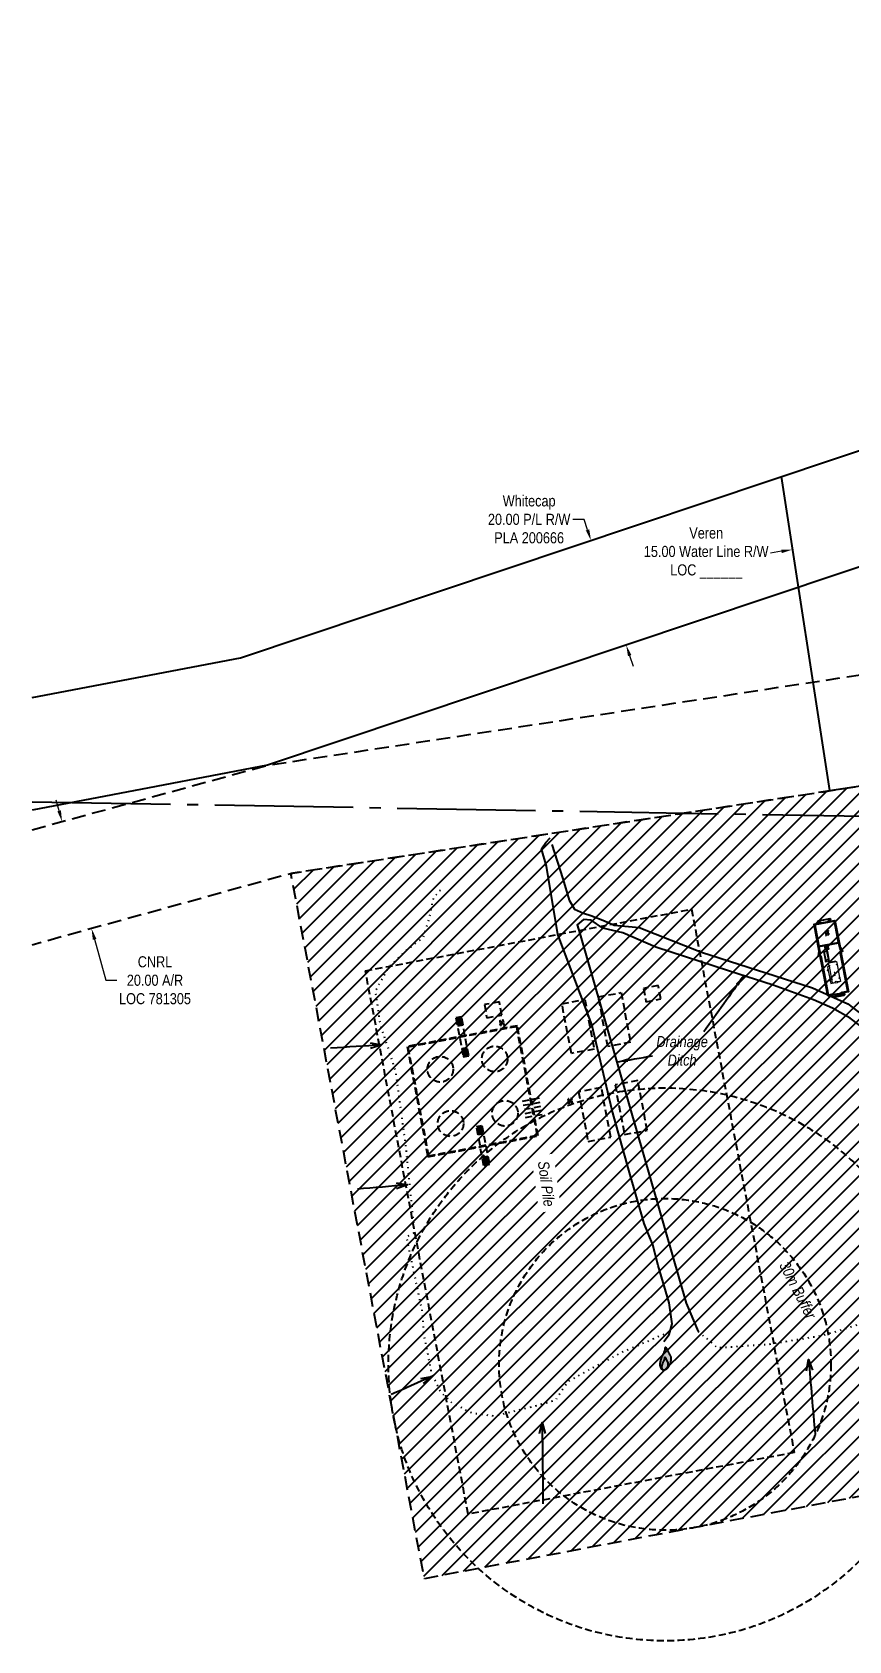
# Model space of a CAD drawing. Extents: x 407440 to 411585, y 6041728 to 6045069.
# Drawn here: x 409580 to 410318, y 6043615 to 6045069 of the extents above; entities that cross this region are included whole.
import ezdxf

# ---------------------------------------------------------------- set-up
doc = ezdxf.new("R2010")
doc.units = 0
doc.header["$LTSCALE"] = 5
doc.header["$PDMODE"] = 34
doc.header["$PDSIZE"] = 0.03
for name, pattern in [('foc-ACCESSROAD', [3.75, 2.5, -1.25]), ('foc-QUARTERLINE', [33, 25, -3, 2, -3]), ('foc-TIELINE', [1.875, 1.25, -0.625]), ('foc-TOPO', [1, 0.2, -0.8])]:
    doc.linetypes.add(name, pattern=pattern)
doc.layers.get('Defpoints').update_dxf_attribs({"color": 9})
for name, color, linetype, lineweight in [('AS-GENERAL', 48, 'Continuous', 18), ('C-WS-T', 13, 'Continuous', 9), ('F-AR-T', 190, 'Continuous', 9), ('F-RW-T', 190, 'Continuous', 9)]:
    doc.layers.add(name, color=color, linetype=linetype, lineweight=lineweight)
for name, color, linetype in [('AS-SYMBOL', 7, 'Continuous'), ('C-RW', 13, 'Continuous'), ('C-WS', 13, 'foc-ACCESSROAD'), ('F-AR', 190, 'foc-ACCESSROAD'), ('F-RW', 190, 'Continuous'), ('L-QSEC', 8, 'foc-QUARTERLINE'), ('P-BUFFER-PURPLE', 187, 'foc-TIELINE'), ('P-BUFFER-PURPLE-T', 187, 'Continuous'), ('P-PROPOSED-EXISTING-H', 59, 'Continuous'), ('T-GENERAL', 48, 'foc-TOPO'), ('T-SLOPE', 48, 'Continuous'), ('T-TIE', 201, 'foc-TIELINE')]:
    doc.layers.add(name, color=color, linetype=linetype)
doc.styles.add('80CG', font='ARIALN.TTF', dxfattribs={"height": 10})
doc.styles.add('80L', font='ARIALN.TTF', dxfattribs={"height": 10})
doc.dimstyles.new('Compass 5 000', dxfattribs={"dimscale": 5, "dimtxt": 9, "dimasz": 2, "dimexe": 0.2, "dimexo": 0.0625, "dimgap": 0.5, "dimtad": 0, "dimtih": 1, "dimtoh": 1, "dimzin": 0, "dimdsep": 46, "dimtxsty": '80CG', "dimcen": 0.1, "dimse1": 1, "dimse2": 1, "dimclrd": 256, "dimclrt": 256, "dimaunit": 1, "dimadec": 4, "dimazin": 0, "dimtfac": 0.06, "dimtofl": 0, "dimtmove": 0, "dimatfit": 1, "dimfxl": 0.2, "dimtolj": 1, "dimtzin": 0, "dimlwd": -1, "dimarcsym": 0})

# ---------------------------------------------------------------- blocks, each defined once
blk = doc.blocks.new('FLARE')
h = blk.add_hatch(color=255)
h.dxf.hatch_style = 1
h.paths.add_polyline_path([(0.16, 2.41, 0.114147), (0.13, 2.43), (0.11, 2.44, 0.261551), (0.01, 2.42), (0, 2.41, 0.131268), (-0.03, 2.37), (-0.04, 2.35, 0.041497), (-0.05, 2.33), (-0.05, 2.29, 0.015174), (-0.05, 2.29), (-0.06, 2.24, 0.004376), (-0.06, 2.24), (-0.07, 2.18), (-0.08, 2.11), (-0.09, 2.05), (-0.1, 1.98), (-0.12, 1.91), (-0.14, 1.83), (-0.17, 1.76), (-0.19, 1.68), (-0.22, 1.61), (-0.26, 1.53), (-0.29, 1.46), (-0.32, 1.39), (-0.36, 1.32), (-0.39, 1.25, 0.000505), (-0.39, 1.25), (-0.43, 1.18, 0.002398), (-0.43, 1.18), (-0.46, 1.1, 0.004177), (-0.46, 1.1), (-0.5, 1.03, 0.005735), (-0.5, 1.03), (-0.53, 0.95, 0.006994), (-0.53, 0.95), (-0.56, 0.87, 0.00791), (-0.57, 0.87), (-0.6, 0.78, 0.008323), (-0.6, 0.78), (-0.63, 0.69, 0.008095), (-0.63, 0.68), (-0.66, 0.59, 0.008067), (-0.66, 0.59), (-0.68, 0.49, 0.008387), (-0.68, 0.49), (-0.7, 0.39, 0.009056), (-0.71, 0.38), (-0.72, 0.28, 0.010123), (-0.72, 0.28), (-0.74, 0.18, 0.011689), (-0.74, 0.18), (-0.75, 0.08, 0.013925), (-0.75, 0.08), (-0.75, -0.02, 0.016488), (-0.75, -0.02), (-0.75, -0.11, 0.017255), (-0.75, -0.12), (-0.74, -0.2, 0.01735), (-0.74, -0.2), (-0.73, -0.28, 0.017311), (-0.73, -0.29), (-0.71, -0.36, 0.01715), (-0.71, -0.36), (-0.69, -0.43, 0.016886), (-0.69, -0.44), (-0.66, -0.5, 0.016546), (-0.66, -0.5), (-0.63, -0.56, 0.016164), (-0.63, -0.56), (-0.6, -0.61, 0.016329), (-0.6, -0.62), (-0.57, -0.66, 0.018828), (-0.57, -0.67), (-0.54, -0.71, 0.022087), (-0.53, -0.71), (-0.5, -0.75, 0.025345), (-0.49, -0.76), (-0.46, -0.78, 0.028234), (-0.45, -0.79), (-0.42, -0.82, 0.030298), (-0.41, -0.82), (-0.37, -0.84, 0.031129), (-0.36, -0.85), (-0.32, -0.86, 0.030544), (-0.31, -0.87), (-0.27, -0.88, 0.028465), (-0.26, -0.88), (-0.22, -0.89, 0.025311), (-0.21, -0.89), (-0.16, -0.89, 0.02283), (-0.15, -0.89), (-0.11, -0.89, 0.021226), (-0.1, -0.89), (-0.05, -0.88, 0.020401), (-0.04, -0.88), (0, -0.87, 0.020299), (0.01, -0.87), (0.05, -0.85, 0.020911), (0.06, -0.85), (0.11, -0.83, 0.022277), (0.11, -0.83), (0.15, -0.81, 0.023712), (0.16, -0.8), (0.2, -0.78, 0.022408), (0.21, -0.78), (0.24, -0.75, 0.01993), (0.25, -0.74), (0.28, -0.72, 0.017146), (0.28, -0.71), (0.31, -0.68, 0.014211), (0.32, -0.68), (0.35, -0.64, 0.011221), (0.35, -0.64), (0.37, -0.61, 0.008212), (0.38, -0.61), (0.4, -0.57, 0.005172), (0.4, -0.57), (0.42, -0.54, 0.002523), (0.43, -0.54), (0.45, -0.5, 0.001671), (0.45, -0.5), (0.47, -0.47, 0.001229), (0.47, -0.47), (0.49, -0.44, 0.00075), (0.49, -0.44), (0.51, -0.41, 0.00026), (0.51, -0.41), (0.54, -0.37), (0.56, -0.34), (0.58, -0.3), (0.61, -0.27), (0.63, -0.23, 0.001311), (0.63, -0.23), (0.66, -0.19, 0.003726), (0.66, -0.19), (0.69, -0.15, 0.006065), (0.69, -0.14), (0.72, -0.1, 0.008452), (0.72, -0.1), (0.74, -0.05, 0.010991), (0.75, -0.05), (0.77, 0, 0.013767), (0.77, 0), (0.79, 0.05, 0.016839), (0.8, 0.05), (0.81, 0.1, 0.019104), (0.82, 0.11), (0.83, 0.15, 0.016987), (0.83, 0.16), (0.84, 0.21, 0.013636), (0.84, 0.21), (0.85, 0.26, 0.010244), (0.85, 0.27), (0.86, 0.31, 0.006846), (0.86, 0.32), (0.86, 0.37, 0.003419), (0.86, 0.37), (0.86, 0.41), (0.87, 0.46), (0.87, 0.5), (0.88, 0.54), (0.88, 0.59), (0.89, 0.63, 0.001278), (0.89, 0.63), (0.89, 0.67, 0.004735), (0.89, 0.67), (0.9, 0.71, 0.008354), (0.9, 0.72), (0.9, 0.76, 0.012059), (0.9, 0.76), (0.9, 0.8, 0.015712), (0.9, 0.81), (0.9, 0.85, 0.018457), (0.9, 0.85), (0.9, 0.89, 0.018102), (0.9, 0.9), (0.89, 0.94, 0.016533), (0.89, 0.95), (0.88, 0.99, 0.014576), (0.88, 0.99), (0.87, 1.03, 0.012435), (0.86, 1.04), (0.85, 1.08, 0.010283), (0.85, 1.09), (0.83, 1.13, 0.00824), (0.83, 1.13), (0.81, 1.18, 0.00638), (0.81, 1.18), (0.78, 1.23, 0.004735), (0.78, 1.23), (0.76, 1.29, 0.003388), (0.75, 1.29), (0.73, 1.34, 0.002345), (0.73, 1.34), (0.7, 1.4, 0.001492), (0.7, 1.4), (0.67, 1.46, 0.000746), (0.67, 1.46), (0.63, 1.51), (0.6, 1.57), (0.57, 1.62), (0.55, 1.68), (0.52, 1.73), (0.49, 1.78), (0.47, 1.83), (0.45, 1.87), (0.42, 1.92), (0.4, 1.97), (0.38, 2.02), (0.35, 2.08, 0.000332), (0.35, 2.08), (0.33, 2.13, 0.001849), (0.33, 2.13), (0.3, 2.19, 0.0038), (0.3, 2.19), (0.27, 2.24, 0.006473), (0.27, 2.24), (0.25, 2.29, 0.010865), (0.24, 2.3), (0.22, 2.34, 0.019524), (0.22, 2.34), (0.19, 2.38, 0.041077), (0.18, 2.39)])
at = {"color": 48, "flags": 128}
for points in [[(0.11, -0.72), (0.07, -0.74), (0.03, -0.76), (-0.02, -0.77), (-0.07, -0.78), (-0.11, -0.79), (-0.16, -0.79), (-0.2, -0.79), (-0.25, -0.78), (-0.29, -0.77), (-0.32, -0.76), (-0.36, -0.74), (-0.4, -0.71), (-0.43, -0.68), (-0.46, -0.65), (-0.49, -0.61), (-0.52, -0.56), (-0.54, -0.51), (-0.57, -0.46), (-0.59, -0.4), (-0.61, -0.33), (-0.63, -0.26), (-0.64, -0.19), (-0.65, -0.11), (-0.65, -0.02), (-0.65, 0.07), (-0.64, 0.17), (-0.63, 0.27), (-0.61, 0.36), (-0.58, 0.46), (-0.56, 0.56), (-0.53, 0.66), (-0.5, 0.75), (-0.47, 0.83), (-0.44, 0.91), (-0.41, 0.99), (-0.37, 1.06), (-0.34, 1.13), (-0.3, 1.2), (-0.27, 1.27), (-0.23, 1.34), (-0.2, 1.42), (-0.16, 1.49), (-0.13, 1.57), (-0.1, 1.65), (-0.07, 1.73), (-0.04, 1.8), (-0.02, 1.88), (0, 1.96), (0.01, 2.03), (0.02, 2.1), (0.03, 2.17), (0.04, 2.22), (0.05, 2.27), (0.05, 2.31), (0.06, 2.34), (0.08, 2.35), (0.09, 2.34), (0.11, 2.32), (0.13, 2.29), (0.16, 2.25), (0.18, 2.2), (0.21, 2.14), (0.24, 2.09), (0.26, 2.03), (0.29, 1.98), (0.31, 1.93), (0.33, 1.88), (0.36, 1.83), (0.38, 1.78), (0.41, 1.73), (0.43, 1.68), (0.46, 1.63), (0.49, 1.58), (0.52, 1.52), (0.55, 1.47), (0.58, 1.41), (0.61, 1.35), (0.64, 1.3), (0.67, 1.24), (0.69, 1.19), (0.72, 1.14), (0.74, 1.09), (0.75, 1.05), (0.77, 1), (0.78, 0.96), (0.79, 0.92), (0.8, 0.88), (0.8, 0.84), (0.8, 0.8), (0.8, 0.76), (0.8, 0.72), (0.79, 0.68), (0.79, 0.64), (0.78, 0.6), (0.78, 0.56), (0.77, 0.51), (0.77, 0.47), (0.76, 0.42), (0.76, 0.37), (0.76, 0.33), (0.75, 0.28), (0.74, 0.23), (0.73, 0.18), (0.72, 0.13), (0.7, 0.09), (0.68, 0.04), (0.66, 0), (0.63, -0.05), (0.61, -0.09), (0.58, -0.13), (0.55, -0.17), (0.53, -0.21), (0.5, -0.25), (0.48, -0.28), (0.45, -0.32), (0.43, -0.35), (0.41, -0.38), (0.39, -0.42), (0.37, -0.45), (0.34, -0.48), (0.32, -0.51), (0.3, -0.55), (0.27, -0.58), (0.24, -0.61), (0.21, -0.64), (0.18, -0.67), (0.15, -0.7)], [(0.02, -0.75), (-0.01, -0.76), (-0.03, -0.77), (-0.05, -0.78), (-0.08, -0.78), (-0.11, -0.79), (-0.13, -0.79), (-0.16, -0.79), (-0.18, -0.78), (-0.2, -0.78), (-0.23, -0.77), (-0.25, -0.76), (-0.26, -0.74), (-0.28, -0.73), (-0.3, -0.71), (-0.32, -0.69), (-0.33, -0.66), (-0.35, -0.63), (-0.36, -0.6), (-0.37, -0.57), (-0.39, -0.53), (-0.4, -0.49), (-0.4, -0.45), (-0.41, -0.41), (-0.41, -0.36), (-0.41, -0.31), (-0.4, -0.25), (-0.39, -0.2), (-0.38, -0.14), (-0.37, -0.09), (-0.36, -0.03), (-0.34, 0.02), (-0.32, 0.07), (-0.31, 0.12), (-0.29, 0.16), (-0.27, 0.21), (-0.25, 0.25), (-0.23, 0.29), (-0.21, 0.33), (-0.19, 0.37), (-0.17, 0.41), (-0.15, 0.45), (-0.14, 0.49), (-0.12, 0.53), (-0.1, 0.58), (-0.08, 0.62), (-0.07, 0.66), (-0.06, 0.71), (-0.05, 0.75), (-0.04, 0.79), (-0.03, 0.83), (-0.03, 0.87), (-0.02, 0.9), (-0.02, 0.93), (-0.01, 0.95), (-0.01, 0.96), (0, 0.97), (0.01, 0.96), (0.02, 0.95), (0.03, 0.94), (0.04, 0.91), (0.06, 0.88), (0.07, 0.86), (0.09, 0.82), (0.1, 0.79), (0.12, 0.76), (0.13, 0.74), (0.14, 0.71), (0.16, 0.68), (0.17, 0.65), (0.18, 0.63), (0.2, 0.6), (0.21, 0.57), (0.23, 0.54), (0.25, 0.51), (0.26, 0.47), (0.28, 0.44), (0.3, 0.41), (0.31, 0.38), (0.33, 0.35), (0.34, 0.32), (0.36, 0.29), (0.37, 0.27), (0.38, 0.24), (0.39, 0.22), (0.39, 0.19), (0.4, 0.17), (0.4, 0.15), (0.41, 0.13), (0.41, 0.1), (0.41, 0.08), (0.4, 0.06), (0.4, 0.04), (0.4, 0.01), (0.39, -0.01), (0.39, -0.03), (0.39, -0.06), (0.39, -0.08), (0.38, -0.11), (0.38, -0.14), (0.38, -0.16), (0.38, -0.19), (0.37, -0.22), (0.37, -0.24), (0.36, -0.27), (0.35, -0.3), (0.34, -0.32), (0.32, -0.35), (0.31, -0.37), (0.3, -0.4), (0.28, -0.42), (0.27, -0.44), (0.25, -0.46), (0.24, -0.48), (0.22, -0.5), (0.21, -0.52), (0.2, -0.54), (0.19, -0.56), (0.17, -0.58), (0.16, -0.6), (0.15, -0.61), (0.14, -0.63), (0.12, -0.65), (0.11, -0.67), (0.09, -0.69), (0.08, -0.7), (0.06, -0.72), (0.04, -0.74)]]:
    blk.add_lwpolyline(points, close=True, dxfattribs=at)
blk = doc.blocks.new('YARDLIGHT')
for points in [[(-457, 245), (-245, 457), (-54, 101)], [(-101, 54), (-457, 245)], [(54, 101), (245, 457)], [(245, 457), (457, 245), (101, 54)], [(-245, -457), (-457, -245), (-101, -54)], [(-54, -101), (-245, -457)], [(457, -245), (245, -457), (54, -101)], [(101, -54), (457, -245)]]:
    blk.add_lwpolyline(points)
blk.add_circle((0, 0), 114)
blk = doc.blocks.new('facilities')
at = {"layer": 'T-TIE'}
for p, q in [((-105.4, 274.1), (-110.5, 273.2)), ((-105.2, 272.9), (-110.2, 271.9)), ((-105, 271.7), (-110, 270.7)), ((-104.7, 270.4), (-109.8, 269.5)), ((-104.5, 269.2), (-109.5, 268.3)), ((-104.3, 268), (-109.3, 267)), ((-100.4, 247.4), (-105.4, 246.5)), ((-100.1, 246.2), (-105.2, 245.2)), ((-99.9, 245), (-105, 244)), ((-99.7, 243.7), (-104.7, 242.8)), ((-99.4, 242.5), (-104.5, 241.6)), ((-99.2, 241.3), (-104.3, 240.3)), ((-35.5, 201.7), (-51.8, 198.6)), ((-34.8, 198), (-49.8, 195.1)), ((-34.1, 194.3), (-48.7, 191.5)), ((-33.4, 190.6), (-48.4, 187.8)), ((-86.8, 175.9), (-91.9, 174.9)), ((-86.6, 174.6), (-91.7, 173.7)), ((-32.7, 186.9), (-49, 183.8)), ((-86.4, 173.4), (-91.4, 172.5)), ((-86.1, 172.2), (-91.2, 171.2)), ((-85.9, 171), (-91, 170)), ((-85.7, 169.7), (-90.7, 168.8)), ((-81.8, 149.2), (-86.8, 148.2)), ((-81.6, 147.9), (-86.6, 147)), ((-81.3, 146.7), (-86.4, 145.8)), ((-81.1, 145.5), (-86.1, 144.5)), ((-80.9, 144.3), (-85.9, 143.3)), ((-80.6, 143), (-85.7, 142.1))]:
    blk.add_line(p, q, dxfattribs=at)
for points in [[(-192.5, 317), (102.3, 372.7), (195.2, -118.6), (-99.6, -174.3)], [(-14.8, 287.2), (5.8, 291.1), (14.3, 246.2), (-6.3, 242.3)], [(18.2, 293.4), (38.7, 297.3), (47.2, 252.4), (26.6, 248.5)], [(72.3, 303.7), (58.9, 301.1), (61.1, 289.1), (74.6, 291.7)], [(-71.4, 289), (-84.9, 286.4), (-82.7, 274.5), (-69.2, 277)], [(-154.8, 248.5), (-136, 148.8), (-36.3, 167.7), (-55.1, 267.4)], [(-154, 247.9), (-135.4, 149.7), (-37.1, 168.3), (-55.7, 266.5)], [(-110.7, 274.4), (-104, 239.1), (-99, 240.1), (-105.7, 275.4)], [(8.8, 162.7), (29.3, 166.6), (20.8, 211.5), (0.3, 207.6)], [(41.7, 168.9), (62.3, 172.8), (53.8, 217.7), (33.2, 213.9)], [(-85.4, 140.8), (-92.1, 176.1), (-87.1, 177.1), (-80.4, 141.8)]]:
    blk.add_lwpolyline(points, close=True, dxfattribs=at)
for centre in [(-75.6, 237.3), (-124.8, 228), (-115.5, 178.9), (-66.3, 188.2)]:
    blk.add_circle(centre, 11.6, dxfattribs=at)
at = {"layer": 'T-TIE', "xscale": -0.004999999922804001, "yscale": 0.004999999922804001, "zscale": 0.004999999922804001, "rotation": 280.7097222213124}
for p in [(-69.1, 270.1), (-7.4, 199.3)]:
    blk.add_blockref('YARDLIGHT', p, dxfattribs=at)
blk = doc.blocks.new('*D56')
at = {"layer": 'Defpoints', "color": 0, "transparency": 16777216}
for p in [(410085.3, 6044609.2), (410069, 6044603.8), (410100.8, 6044509.1)]:
    blk.add_point(p, dxfattribs=at)
at = {"layer": 'F-RW-T', "transparency": 16777216}
for p, q in [((410079, 6044628.2), (410069, 6044628.2)), ((410082.1, 6044618.7), (410079, 6044628.2)), ((410120.2, 6044505.1), (410123.4, 6044495.6))]:
    blk.add_line(p, q, dxfattribs=at)
for points in [[(410083.7, 6044619.3), (410080.6, 6044618.2), (410085.3, 6044609.2)], [(410121.8, 6044505.6), (410118.7, 6044504.6), (410117.1, 6044514.6)]]:
    blk.add_solid(points, dxfattribs=at)
at = {"layer": 'F-RW-T', "transparency": 16777216, "insert": (410029.4, 6044628.2), "char_height": 10, "attachment_point": 5, "style": '80CG'}
blk.add_mtext('\\A1;Whitecap\\P20.00 P/L R/W\\PPLA 200666', dxfattribs=at)
blk = doc.blocks.new('*D59')
at = {"layer": 'Defpoints', "color": 0, "transparency": 16777216}
for p in [(409605.9, 6044354.7), (409634, 6044258.3), (409632.6, 6044257.9)]:
    blk.add_point(p, dxfattribs=at)
at = {"layer": 'F-AR-T', "transparency": 16777216}
for p, q in [((409604.7, 6044364.7), (409602, 6044374.4)), ((409636.7, 6044248.7), (409646.9, 6044211.6)), ((409646.9, 6044211.6), (409656.9, 6044211.6))]:
    blk.add_line(p, q, dxfattribs=at)
for points in [[(409606.3, 6044365.2), (409603.1, 6044364.3), (409607.3, 6044355.1)], [(409638.3, 6044249.1), (409635.1, 6044248.2), (409634, 6044258.3)]]:
    blk.add_solid(points, dxfattribs=at)
at = {"layer": 'F-AR-T', "transparency": 16777216, "insert": (409691.3, 6044211.6), "char_height": 10, "attachment_point": 5, "style": '80CG'}
blk.add_mtext('\\A1;CNRL\\P20.00 A/R\\PLOC 781305', dxfattribs=at)
blk = doc.blocks.new('*D61')
at = {"layer": 'C-WS-T', "transparency": 16777216}
for p, q in [((410351.3, 6044613.7), (410361.2, 6044615.3)), ((410257.5, 6044599.4), (410247.6, 6044597.8))]:
    blk.add_line(p, q, dxfattribs=at)
for points in [[(410351.1, 6044615.4), (410351.6, 6044612.1), (410341.5, 6044612.2)], [(410257.2, 6044601), (410257.7, 6044597.7), (410267.4, 6044600.9)]]:
    blk.add_solid(points, dxfattribs=at)
at = {"layer": 'Defpoints', "color": 0, "transparency": 16777216}
for p in [(410338.7, 6044630.2), (410264.6, 6044618.9), (410267.4, 6044600.9)]:
    blk.add_point(p, dxfattribs=at)
at = {"layer": 'C-WS-T', "transparency": 16777216, "insert": (410189.4, 6044597.8), "char_height": 10, "attachment_point": 5, "style": '80CG'}
blk.add_mtext('\\A1;Veren\\P15.00 Water Line R/W\\PLOC ______', dxfattribs=at)
blk = doc.blocks.new('P-RIG-877')
at = {"layer": 'T-TIE', "linetype": 'ByBlock', "lineweight": 25}
for points in [[(-4.33, -36.75), (-4.55, -36.75), (-4.55, -36.77), (-4.33, -36.77)], [(-3.98, -36.08), (-3.98, -39.69), (-0.07, -39.69), (-0.07, -36.08)], [(0.8, -35.97), (0.71, -35.97), (0.71, -35.98), (0.8, -35.98)], [(0.82, -35.96), (0.8, -35.97), (0.82, -35.98), (0.83, -35.97)], [(0.83, -35.97), (1.65, -35.67), (1.66, -35.67), (1.62, -35.68), (0.83, -35.98)], [(9.02, -36.99), (9.02, -36.9)], [(9.05, -37), (9.04, -36.99), (9.02, -37), (9.04, -37.01)], [(9.09, -37.35), (9.1, -37.35)], [(9.25, -36.77), (9.48, -36.77), (9.48, -36.78), (9.25, -36.78)], [(-4.33, -39.01), (-4.55, -39.01), (-4.55, -39), (-4.33, -39)], [(-4.26, -38.62), (-4.09, -38.62)], [(0.82, -39.79), (0.8, -39.8), (0.82, -39.82), (0.83, -39.8)], [(9.02, -38.77), (9.04, -38.78), (9.05, -38.77), (9.04, -38.76)], [(9.02, -38.78), (9.02, -38.87)], [(9.17, -39.13), (9.02, -39.13), (9.02, -39.14), (9.17, -39.14)], [(9.17, -39.55), (9.02, -39.55), (9.02, -39.56), (9.17, -39.56)], [(9.17, -39.16), (9.18, -39.16)], [(9.17, -39.16), (9.18, -39.16)], [(9.17, -39.18), (9.18, -39.18)], [(9.17, -39.21), (9.18, -39.21)], [(9.17, -39.21), (9.18, -39.21)], [(9.17, -39.24), (9.18, -39.24)], [(9.17, -39.3), (9.18, -39.3)], [(9.17, -39.32), (9.18, -39.32)], [(9.17, -39.32), (9.18, -39.32)], [(9.17, -39.37), (9.18, -39.37)], [(9.17, -39.37), (9.18, -39.37)], [(9.17, -39.4), (9.18, -39.4)], [(9.17, -39.4), (9.18, -39.4)], [(9.17, -39.42), (9.18, -39.42)], [(9.17, -39.45), (9.18, -39.45)], [(9.17, -39.45), (9.18, -39.45)], [(9.17, -39.47), (9.18, -39.47)], [(9.17, -39.51), (9.18, -39.51)], [(9.17, -39.51), (9.18, -39.51)], [(9.21, -39.47), (9.22, -39.47)], [(9.25, -39.02), (9.48, -39.02), (9.48, -39.01), (9.25, -39.01)], [(9.32, -37.91), (9.33, -37.91)], [(9.33, -37.91), (9.35, -37.9)]]:
    blk.add_lwpolyline(points, close=True, dxfattribs=at)
for points in [[(-4.53, -36.77), (-4.53, -36.84), (-4.53, -38.92)], [(-4.53, -36.84), (-4.32, -36.84), (-4.24, -36.77), (-4.09, -36.77), (-4.24, -36.77), (-4.32, -36.85), (-4.53, -36.85), (-4.53, -39)], [(-4.39, -36.84), (-4.39, -36.77)], [(-4.09, -37.15), (-4.26, -37.15), (-4.27, -37.14), (-4.27, -37.01), (-4.26, -37), (-4.09, -37), (-4.26, -37)], [(-4.09, -37.14), (-4.26, -37.14), (-4.27, -37.14), (-4.27, -37.01), (-4.26, -37.01)], [(0.87, -39.79), (-4.09, -39.79), (-4.09, -35.98), (0.87, -35.98)], [(0.91, -39.83), (0.91, -39.84), (0.83, -39.8), (0.83, -39.79), (1.62, -40.08), (1.66, -40.1), (1.69, -40.11), (1.66, -40.1), (1.65, -40.1), (0.83, -39.79), (0.83, -39.69), (0.03, -39.69), (0.03, -36.08), (0.83, -36.08), (0.83, -35.98)], [(0.72, -35.97), (0.72, -35.98)], [(0.91, -35.95), (0.91, -35.93), (0.83, -35.97), (0.82, -35.97)], [(0.91, -36.05), (0.9, -36.05), (0.86, -35.97), (0.87, -35.97)], [(0.9, -35.93), (0.9, -35.95)], [(0.91, -36.06), (1.68, -35.77), (1.66, -35.77)], [(1.11, -35.98), (9.02, -35.98), (9.02, -37.06), (9.04, -37.06), (8.94, -37.08)], [(1.58, -35.81), (1.6, -35.83), (1.46, -35.89), (1.45, -35.85)], [(1.46, -35.85), (1.46, -35.87), (1.47, -35.87), (1.57, -35.83)], [(1.57, -35.82), (1.56, -35.82)], [(1.58, -35.82), (1.57, -35.81)], [(1.68, -35.76), (1.64, -35.68), (1.63, -35.68)], [(1.65, -35.67), (1.66, -35.67), (1.65, -35.67), (1.64, -35.67), (1.65, -35.67), (1.66, -35.67), (1.69, -35.66), (1.66, -35.66)], [(1.65, -35.71), (1.64, -35.71), (1.65, -35.71), (1.66, -35.71), (1.68, -35.74), (1.66, -35.74), (1.65, -35.74)], [(1.66, -35.74), (1.65, -35.72)], [(1.66, -35.75), (1.68, -35.75)], [(9.32, -37.83), (9.02, -37.01), (8.92, -37.01), (8.92, -36.08), (1.7, -36.08), (1.7, -35.98)], [(8.95, -37.09), (8.94, -37.09), (9.22, -37.86), (9.23, -37.86), (9.31, -37.84)], [(9.02, -36.91), (9.01, -36.91)], [(9.47, -38.94), (9.25, -38.94), (9.17, -39.01), (9.25, -38.93), (9.47, -38.93), (9.47, -36.86), (9.25, -36.86), (9.17, -36.78), (9.02, -36.78), (9.17, -36.78), (9.25, -36.85), (9.47, -36.85)], [(9.06, -37.11), (9.07, -37.09), (9.04, -37.01), (9.02, -37.01), (9.32, -37.83), (9.31, -37.83), (9.3, -37.83)], [(9.02, -38.47), (9.02, -37.3)], [(9.06, -37.08), (9.06, -37.09)], [(9.17, -37.53), (9.21, -37.52), (9.16, -37.53), (9.09, -37.36), (9.16, -37.53), (9.15, -37.53), (9.16, -37.53)], [(9.14, -37.32), (9.1, -37.35), (9.14, -37.34)], [(9.32, -36.85), (9.32, -36.78)], [(9.47, -36.78), (9.47, -36.85), (9.47, -39.01)], [(-4.53, -38.92), (-4.32, -38.92), (-4.53, -38.92)], [(-4.39, -38.92), (-4.39, -39)], [(-4.24, -39), (-4.32, -38.92), (-4.24, -39)], [(-4.26, -38.62), (-4.27, -38.63), (-4.27, -38.76), (-4.26, -38.77), (-4.09, -38.77), (-4.26, -38.77)], [(-4.26, -38.63), (-4.27, -38.63), (-4.27, -38.76), (-4.26, -38.76)], [(-4.24, -39), (-4.09, -39), (-4.24, -39)], [(0.28, -38.1), (0.24, -38.07), (0.22, -38.07), (0.18, -38.1), (0.18, -38.13), (0.22, -38.16), (0.22, -38.18), (0.17, -38.28), (0.16, -38.37), (0.17, -38.46), (0.22, -38.55), (0.22, -38.58)], [(0.22, -38.56), (0.18, -38.6), (0.18, -38.62), (0.22, -38.66), (0.24, -38.66), (0.28, -38.62)], [(0.26, -38.1), (0.29, -38.1)], [(0.26, -38.62), (0.29, -38.62), (0.38, -38.67), (0.47, -38.68), (0.56, -38.67), (0.65, -38.62), (0.68, -38.62), (0.71, -38.66), (0.73, -38.66), (0.77, -38.62), (0.77, -38.6), (0.73, -38.56)], [(0.65, -38.12), (0.56, -38.07), (0.47, -38.06), (0.38, -38.07), (0.29, -38.12)], [(0.65, -38.1), (0.68, -38.1), (0.71, -38.07), (0.73, -38.07), (0.77, -38.1), (0.77, -38.13), (0.73, -38.16), (0.73, -38.18)], [(0.72, -39.79), (0.71, -39.79), (0.8, -39.79), (0.71, -39.79)], [(0.72, -38.55), (0.77, -38.46), (0.78, -38.37), (0.77, -38.28), (0.72, -38.18)], [(0.73, -38.55), (0.73, -38.58)], [(0.87, -39.8), (0.86, -39.8), (0.9, -39.71)], [(0.9, -39.83), (0.88, -39.83)], [(0.91, -39.72), (0.9, -39.72)], [(0.91, -39.71), (1.68, -40), (1.64, -40.09)], [(9.02, -38.71), (9.02, -39.79), (1.11, -39.79)], [(1.58, -39.96), (1.6, -39.94), (1.46, -39.88), (1.45, -39.91)], [(1.46, -39.92), (1.46, -39.91), (1.47, -39.91)], [(1.47, -39.9), (1.57, -39.94), (1.56, -39.94)], [(1.58, -39.95), (1.57, -39.96)], [(1.64, -40.08), (1.63, -40.08)], [(1.65, -40.07), (1.64, -40.07), (1.65, -40.07), (1.66, -40.07), (1.68, -40.03), (1.66, -40.03), (1.65, -40.03)], [(1.66, -40.1), (1.65, -40.1), (1.66, -40.1), (1.65, -40.1), (1.64, -40.1), (1.65, -40.1)], [(1.65, -40.06), (1.66, -40.03)], [(1.68, -40), (1.66, -40)], [(1.66, -40.02), (1.68, -40.02)], [(1.7, -39.79), (1.7, -39.69), (8.92, -39.69), (8.92, -38.67)], [(9.02, -38.76), (8.92, -38.76)], [(8.95, -38.68), (8.94, -38.68), (9.22, -37.91), (9.23, -37.91)], [(9.04, -38.71), (8.94, -38.68)], [(9.02, -38.85), (9.01, -38.85)], [(9.06, -38.67), (9.07, -38.67), (9.04, -38.76), (9.02, -38.75), (9.31, -37.96), (9.32, -37.92), (9.33, -37.92), (9.02, -38.75)], [(9.04, -38.7), (9.02, -38.7)], [(9.17, -39.01), (9.02, -39.01), (9.17, -39.01)], [(9.06, -38.68), (9.05, -38.68)], [(9.2, -37.99), (9.17, -37.98), (9.12, -38.13), (9.14, -38.14)], [(9.13, -38.1), (9.17, -38), (9.18, -38)], [(9.14, -38.13), (9.14, -38.12), (9.13, -38.12)], [(9.17, -38.01), (9.16, -38.01)], [(9.17, -39.13), (9.22, -39.13), (9.22, -39.17)], [(9.2, -39.14), (9.21, -39.14), (9.17, -39.14), (9.17, -39.55), (9.21, -39.55), (9.2, -39.55)], [(9.18, -39.2), (9.18, -39.18), (9.17, -39.18)], [(9.18, -39.22), (9.17, -39.22)], [(9.18, -39.24), (9.17, -39.24)], [(9.22, -39.26), (9.21, -39.26), (9.22, -39.26), (9.21, -39.26), (9.2, -39.26), (9.18, -39.26), (9.17, -39.26), (9.18, -39.26), (9.17, -39.26), (9.18, -39.26)], [(9.18, -39.28), (9.17, -39.28)], [(9.18, -39.29), (9.18, -39.3), (9.17, -39.3)], [(9.22, -39.34), (9.21, -39.34), (9.22, -39.34), (9.21, -39.34), (9.2, -39.34), (9.18, -39.34), (9.17, -39.34), (9.18, -39.34), (9.17, -39.34), (9.18, -39.34)], [(9.18, -39.39), (9.17, -39.39)], [(9.18, -39.42), (9.17, -39.42)], [(9.18, -39.44), (9.17, -39.44)], [(9.18, -39.45), (9.17, -39.45)], [(9.18, -39.47), (9.17, -39.47)], [(9.18, -39.47), (9.17, -39.47)], [(9.18, -39.47), (9.17, -39.47)], [(9.18, -39.49), (9.17, -39.49)], [(9.17, -39.56), (9.22, -39.56), (9.22, -39.52)], [(9.21, -39.53), (9.2, -39.53), (9.18, -39.53), (9.17, -39.53), (9.18, -39.53), (9.17, -39.53), (9.18, -39.53)], [(9.22, -39.16), (9.21, -39.16), (9.22, -39.16), (9.21, -39.16), (9.2, -39.16), (9.18, -39.16)], [(9.18, -39.18), (9.2, -39.18), (9.21, -39.18), (9.22, -39.18), (9.22, -39.2)], [(9.22, -39.21), (9.21, -39.21), (9.22, -39.21), (9.21, -39.21), (9.2, -39.21), (9.18, -39.21)], [(9.22, -39.25), (9.22, -39.24), (9.21, -39.24), (9.22, -39.24), (9.21, -39.24), (9.2, -39.24), (9.18, -39.24), (9.18, -39.25)], [(9.18, -39.3), (9.2, -39.3), (9.21, -39.3), (9.22, -39.3), (9.22, -39.29)], [(9.22, -39.32), (9.21, -39.32), (9.22, -39.32), (9.21, -39.32), (9.2, -39.32), (9.18, -39.32)], [(9.22, -39.37), (9.21, -39.37), (9.2, -39.37), (9.18, -39.37), (9.18, -39.38)], [(9.22, -39.4), (9.21, -39.4), (9.22, -39.4), (9.21, -39.4), (9.2, -39.4), (9.18, -39.4)], [(9.22, -39.41), (9.22, -39.42), (9.21, -39.42), (9.22, -39.42), (9.21, -39.42), (9.2, -39.42), (9.18, -39.42), (9.18, -39.41)], [(9.2, -39.45), (9.18, -39.45)], [(9.2, -39.47), (9.18, -39.47)], [(9.22, -39.51), (9.21, -39.51), (9.22, -39.51), (9.21, -39.51), (9.2, -39.51), (9.18, -39.51)], [(9.21, -39.45), (9.2, -39.45)], [(9.21, -39.47), (9.2, -39.47)], [(9.22, -39.53), (9.21, -39.53), (9.22, -39.53), (9.21, -39.53), (9.22, -39.53), (9.22, -39.55), (9.22, -39.16), (9.22, -39.14)], [(9.22, -39.18), (9.21, -39.18)], [(9.22, -39.22), (9.21, -39.22)], [(9.22, -39.28), (9.21, -39.28)], [(9.22, -39.3), (9.21, -39.3)], [(9.22, -39.38), (9.22, -39.37), (9.21, -39.37)], [(9.22, -39.39), (9.21, -39.39)], [(9.22, -39.44), (9.21, -39.44)], [(9.22, -39.45), (9.21, -39.45)], [(9.22, -39.45), (9.21, -39.45)], [(9.22, -39.45), (9.21, -39.45)], [(9.22, -39.45), (9.21, -39.45)], [(9.22, -39.47), (9.21, -39.47)], [(9.22, -39.47), (9.21, -39.47)], [(9.22, -39.49), (9.21, -39.49)], [(9.23, -37.9), (9.31, -37.93), (9.3, -37.93)], [(9.3, -37.84), (9.3, -37.85), (9.25, -37.86), (9.24, -37.86)], [(9.29, -37.92), (9.3, -37.92), (9.29, -37.92), (9.26, -37.91), (9.25, -37.91), (9.24, -37.91)], [(9.3, -37.91), (9.29, -37.91), (9.26, -37.9), (9.25, -37.9)], [(9.33, -37.91), (9.32, -37.91)], [(9.32, -38.94), (9.32, -39.01)]]:
    blk.add_lwpolyline(points, dxfattribs=at)
at = {"layer": 'T-TIE', "linetype": 'ByBlock', "lineweight": 18}
for points in [[(-2.54, -37.75), (-2.54, -37.48), (-2.38, -37.48)], [(-2.54, -37.61), (-2.46, -37.61)], [(-2.28, -37.48), (-2.28, -37.7), (-2.25, -37.75), (-2.16, -37.75), (-2.11, -37.7), (-2.11, -37.48)], [(-1.86, -37.75), (-2.03, -37.75), (-2.03, -37.48), (-1.86, -37.48)], [(-2.03, -37.61), (-1.95, -37.61)], [(-1.78, -37.48), (-1.78, -37.75), (-1.61, -37.75)], [(3.24, -37.21), (3.19, -37.27), (3.19, -38.36), (3.24, -38.4)], [(3.75, -38.55), (3.24, -38.55), (3.24, -37.06), (3.75, -37.06)], [(3.69, -37.14), (3.89, -37.14)], [(3.82, -37.08), (3.75, -37.08)], [(3.79, -37.24), (3.79, -37.04)], [(3.82, -37.06), (6.23, -37.06)], [(6.18, -37.14), (6.37, -37.14)], [(6.31, -37.08), (6.23, -37.08)], [(6.28, -37.24), (6.28, -37.04)], [(6.31, -37.06), (6.92, -37.06), (6.92, -37.61)], [(6.95, -37.61), (6.95, -37.14), (6.92, -37.14)], [(-2.54, -37.91), (-2.38, -37.91)], [(-2.46, -37.91), (-2.46, -38.16)], [(-2.28, -38.16), (-2.28, -38.08), (-2.2, -37.91), (-2.11, -38.08), (-2.11, -38.16)], [(-2.28, -38.08), (-2.11, -38.08)], [(-2.03, -38.16), (-2.03, -37.91), (-1.86, -38.16), (-1.86, -37.91)], [(-1.78, -38.16), (-1.78, -37.91)], [(-1.61, -37.91), (-1.73, -38.04), (-1.78, -38.04)], [(-1.73, -38.04), (-1.61, -38.16)], [(0.25, -38.14), (0.2, -38.09)], [(0.25, -38.09), (0.2, -38.14)], [(0.25, -38.59), (0.2, -38.64)], [(0.2, -38.59), (0.25, -38.64)], [(0.33, -38.37), (0.25, -38.37)], [(0.54, -38.37), (0.4, -38.37)], [(0.47, -38.15), (0.47, -38.23)], [(0.47, -38.3), (0.47, -38.44)], [(0.47, -38.51), (0.47, -38.59)], [(0.69, -38.37), (0.61, -38.37)], [(0.7, -38.14), (0.75, -38.09)], [(0.75, -38.14), (0.7, -38.09)], [(0.7, -38.59), (0.75, -38.64)], [(0.7, -38.64), (0.75, -38.59)], [(1.17, -38.28), (1.11, -38.28), (1.11, -38.32), (1.1, -38.32), (1.11, -38.32)], [(1.17, -39.05), (1.11, -39.05), (1.11, -39), (1.1, -39), (1.11, -39)], [(1.11, -38.29), (1.13, -38.29), (1.13, -38.32)], [(1.13, -39.03), (1.13, -38.29), (1.16, -38.29)], [(2.95, -38.31), (1.13, -38.31)], [(2.95, -38.46), (1.13, -38.46)], [(2.95, -38.86), (1.13, -38.86)], [(1.16, -39.03), (1.13, -39.03), (1.13, -39)], [(2.95, -39.01), (1.13, -39.01)], [(1.16, -38.28), (1.15, -38.28)], [(1.16, -39.05), (1.15, -39.05)], [(2.69, -38.85), (2.69, -38.63)], [(2.92, -38.28), (2.9, -38.28), (2.96, -38.28), (2.96, -38.32), (2.95, -38.32), (2.96, -38.32)], [(2.92, -39.05), (2.9, -39.05), (2.96, -39.05), (2.96, -39), (2.95, -39), (2.96, -39)], [(2.92, -38.29), (2.95, -38.29), (2.95, -38.32)], [(2.92, -39.03), (2.95, -39.03), (2.95, -39)], [(2.95, -38.29), (2.94, -38.29)], [(2.95, -39.03), (2.94, -39.03)], [(3.89, -38.47), (3.69, -38.47)], [(3.75, -38.54), (3.82, -38.54)], [(3.79, -38.37), (3.79, -38.58)], [(3.82, -38.55), (6.23, -38.55)], [(3.88, -38.55), (3.88, -38.84), (4.51, -38.84)], [(4.53, -39.02), (4.53, -38.8)], [(4.56, -38.84), (6.36, -38.84)], [(6.38, -38.47), (6.18, -38.47)], [(6.23, -38.54), (6.31, -38.54)], [(6.28, -38.37), (6.28, -38.58)], [(6.31, -38.55), (6.92, -38.55), (6.92, -38.01)], [(6.39, -39.02), (6.39, -38.8)], [(6.42, -38.84), (6.95, -38.84), (6.95, -38.01)], [(6.95, -38.48), (6.92, -38.48)]]:
    blk.add_lwpolyline(points, dxfattribs=at)
for points in [[(3.82, -37.11), (3.82, -37.17), (3.75, -37.17), (3.75, -37.11), (3.75, -37.03), (3.82, -37.03)], [(3.8, -37.14), (3.79, -37.13), (3.78, -37.14), (3.79, -37.15)], [(5.21, -37.81), (5.19, -37.77), (5.15, -37.77), (5.14, -37.81), (5.15, -37.84), (5.19, -37.84)], [(5.5, -37.81), (5.49, -37.78), (5.45, -37.79), (5.45, -37.82), (5.49, -37.83)], [(5.73, -37.81), (5.72, -37.78), (5.68, -37.79), (5.68, -37.82), (5.72, -37.83)], [(6.31, -37.11), (6.31, -37.17), (6.23, -37.17), (6.23, -37.11), (6.23, -37.03), (6.31, -37.03)], [(6.29, -37.14), (6.28, -37.13), (6.27, -37.14), (6.28, -37.15)], [(6.29, -37.14), (6.28, -37.13), (6.27, -37.14), (6.28, -37.15)], [(0.22, -38.12), (0.23, -38.12)], [(0.22, -38.61), (0.23, -38.61)], [(0.71, -38.12), (0.72, -38.12)], [(0.71, -38.61), (0.72, -38.61)], [(2.95, -38.29), (1.13, -38.29), (1.13, -39.03), (2.95, -39.03)], [(2.71, -38.63), (2.66, -38.63), (2.66, -38.85), (2.71, -38.85)], [(2.71, -38.67), (2.66, -38.67), (2.66, -38.82), (2.71, -38.82)], [(3.75, -38.52), (3.75, -38.44), (3.82, -38.44), (3.82, -38.52), (3.82, -38.59), (3.75, -38.59)], [(3.8, -38.47), (3.79, -38.46), (3.78, -38.47), (3.79, -38.48)], [(4.56, -38.8), (4.51, -38.8), (4.51, -39.02), (4.56, -39.02)], [(4.56, -38.84), (4.51, -38.84), (4.51, -38.98), (4.56, -38.98)], [(6.23, -38.52), (6.23, -38.44), (6.31, -38.44), (6.31, -38.52), (6.31, -38.59), (6.23, -38.59)], [(6.29, -38.47), (6.28, -38.46), (6.27, -38.47), (6.28, -38.48)], [(6.42, -38.8), (6.36, -38.8), (6.36, -39.02), (6.42, -39.02)], [(6.42, -38.84), (6.36, -38.84), (6.36, -38.98), (6.42, -38.98)]]:
    blk.add_lwpolyline(points, close=True, dxfattribs=at)
blk.add_circle((6.92, -37.81), 0.195, dxfattribs=at)
at = {"layer": 'T-TIE', "linetype": 'ByBlock', "lineweight": 25}
blk.add_circle((0.47, -38.37), 0.263, dxfattribs=at)

msp = doc.modelspace()

# ---------------------------------------------------------------- hatches: boundary and pattern name
at = {"layer": 'P-PROPOSED-EXISTING-H'}
h = msp.add_hatch(dxfattribs=at)
h.set_pattern_fill('ANSI31', color=256, scale=3.498392, style=0)
h.set_pattern_definition([(45, (-102.852, 2739.382), (-7.854113246, 7.854113246), [])])
edge = h.paths.add_edge_path()
edge.add_line((410849.565, 6043843.767), (410381.581, 6043755.258))
edge.add_line((410381.581, 6043755.258), (409934.712, 6043670.743))
edge.add_line((409934.712, 6043670.743), (409814.106, 6044308.44))
edge.add_line((409814.106, 6044308.44), (410263.945, 6044377.375))
edge.add_line((410263.945, 6044377.375), (410794.85, 6044458.734))
edge.add_line((410794.85, 6044458.734), (411169.273, 6044565.411))
edge.add_line((411169.273, 6044565.411), (411290.002, 6043927.065))
edge.add_line((411290.002, 6043927.065), (411039.067, 6043879.607))
edge.add_arc((410922.403, 6043977.554), 152.33, 241.435078, 319.984322, ccw=False)

# ---------------------------------------------------------------- linework, layer by layer
at = {"layer": 'C-RW', "flags": 128}
msp.add_lwpolyline([(410257.239, 6044666.886), (410300.762, 6044383.017), (410374.863, 6044394.373), (410329.373, 6044691.068)], dxfattribs=at)
at = {"layer": 'F-AR', "flags": 128}
for points in [[(409580.312, 6044347.686), (409721.241, 6044386.258), (409793.087, 6044405.958), (410613.709, 6044531.249), (410712.523, 6044546.481), (410773.298, 6044556.223), (411144.696, 6044662.431), (411479.439, 6044725.715)], [(411479.439, 6044623.853), (411169.291, 6044565.311), (410794.704, 6044458.339), (410730.96, 6044448.556), (410632.116, 6044433.385), (410262.907, 6044376.778), (409813.89, 6044307.979), (409580.312, 6044243.492)]]:
    msp.add_lwpolyline(points, dxfattribs=at)
at = {"layer": 'F-RW'}
for points in [[(409580.312, 6044467.217), (409768.438, 6044503.015), (410547.356, 6044764.147), (411237.177, 6044894.596), (411479.439, 6045068.597)], [(411479.439, 6044945.485), (411277.662, 6044800.571), (410587.404, 6044670.003), (410572.006, 6044667.089), (409793.087, 6044405.958), (409692.376, 6044386.767), (409580.312, 6044365.453)]]:
    msp.add_lwpolyline(points, dxfattribs=at)
at = {"layer": 'L-QSEC'}
msp.add_line((409580.312, 6044373.054), (411479.439, 6044339.862), dxfattribs=at)
at = {"layer": 'T-GENERAL', "flags": 128}
for points in [[(410151.11, 6043891.614), (410111.306, 6043874.421), (410064.895, 6043849.327), (410052.928, 6043831.82), (410034.539, 6043826.568), (409998.344, 6043817.522), (409978.204, 6043820.148), (409960.107, 6043829.194), (409949.307, 6043839.406), (409941.426, 6043856.33), (409934.421, 6043891.345), (409932.961, 6043912.061), (409918.649, 6043979.509), (409925.881, 6043983.529), (409923.837, 6044005.127), (409917.998, 6044061.75), (409908.941, 6044128.943), (409894.927, 6044172.432), (409890.547, 6044202.202), (409902.81, 6044224.093), (409920.328, 6044240.437), (409933.467, 6044249.777), (409938.985, 6044266.435), (409942.82, 6044285.239), (409948.071, 6044292.465), (409952.159, 6044294.217)], [(410182.088, 6043894.151), (410199.635, 6043879.533), (410246.137, 6043882.749), (410294.686, 6043890.643), (410328.612, 6043901.168), (410447.149, 6043916.375), (410530.209, 6043929.532), (410674.196, 6043954.397), (410720.112, 6043959.075), (410749.944, 6043956.736), (410768.076, 6043949.719), (410792.643, 6043926.038), (410819.55, 6043927.208), (410856.985, 6043933.347), (410898.646, 6043950.748), (410926.078, 6043955.867), (410962.471, 6043964.276), (411002.393, 6043968.867), (411043.358, 6043980.385), (411055.611, 6043988.428), (411081.58, 6043993.913), (411100.599, 6044002.14), (411107.915, 6044011.098), (411125.288, 6044018.045), (411138.821, 6044029.013), (411147.584, 6044044.127)]]:
    msp.add_lwpolyline(points, dxfattribs=at)
at = {"layer": 'T-SLOPE', "flags": 128}
for points in [[(410151.019, 6043885.052), (410155.986, 6043891.478), (410158.616, 6043901.116), (410155.986, 6043920.101), (410146.052, 6043953.69), (410141.085, 6043972.383), (410133.489, 6043991.66), (410119.448, 6044039.917), (410104.547, 6044093.95), (410086.127, 6044171.744), (410055.284, 6044253.03), (410045.003, 6044314.727), (410040.618, 6044330.436), (410044.455, 6044336.281), (410048.475, 6044340.3)], [(410049.937, 6044334.272), (410059.987, 6044303.402), (410065.469, 6044284.04), (410070.402, 6044276.003), (410078.625, 6044272.167), (410085.02, 6044270.158), (410097.628, 6044265.409), (410106.216, 6044261.39), (410128.875, 6044259.198), (410185.204, 6044236.899), (410285.37, 6044204.907), (410317.347, 6044190.294), (410342.198, 6044171.298), (410348.616, 6044167.984)], [(410344.543, 6044158.485), (410319.609, 6044177.484), (410303.533, 6044186.411), (410286.426, 6044193.954), (410249.973, 6044207.205), (410210.524, 6044219.778), (410143.768, 6044241.621), (410113.949, 6044254.479), (410096.116, 6044258.863), (410085.541, 6044265.911), (410078.411, 6044266.642), (410072.928, 6044261.708), (410075.121, 6044254.033), (410171.255, 6043919.924), (410182.088, 6043894.151)]]:
    msp.add_lwpolyline(points, dxfattribs=at)

# ---------------------------------------------------------------- block references
at = {"layer": 'AS-SYMBOL', "xscale": 6.663603133369418, "yscale": 6.663603133369418, "zscale": 6.663603133369418}
msp.add_blockref('FLARE', (410152.186, 6043864.462), dxfattribs=at)
at = {"layer": 'T-TIE', "linetype": 'ByBlock', "xscale": 4.999999999955019, "yscale": 4.999999999955019, "zscale": 4.999999999955019, "rotation": 280.7096999997605}
msp.add_blockref('P-RIG-877', (410486.28, 6044279.077), dxfattribs=at)

# ---------------------------------------------------------------- texts
at = {"layer": 'AS-GENERAL', "insert": (410144.053, 6044161.181), "char_height": 9.9954, "attachment_point": 1, "style": '80L'}
msp.add_mtext_dynamic_manual_height_columns('\\pi0.33675;{\\fArial Narrow|b0|i1|c0|p34;Drainage \\P\\pi10.523;Ditch}', width=46.29372, gutter_width=50, heights=[0], dxfattribs=at)
at = {"layer": 'P-BUFFER-PURPLE-T', "insert": (410263.824, 6043959.09), "char_height": 9.9954, "attachment_point": 1, "rotation": 297.018035, "style": '80L'}
msp.add_mtext_dynamic_manual_height_columns('\\pi0.37674;{\\fArial Narrow|b0|i1|c0|p34;30m Buffer}', width=57.13274, gutter_width=49.981, heights=[0], dxfattribs=at)

# ---------------------------------------------------------------- dimensions: what is measured, and where the dimension line sits
at = {"layer": 'C-WS-T'}
dim = msp.add_aligned_dim(p1=(410338.699, 6044630.243), p2=(410264.599, 6044618.882), distance=18.226, text='Veren\\P15.00 Water Line R/W\\PLOC ______', dimstyle='Compass 5 000', dxfattribs=at)
dim.commit()
dim.dimension.update_dxf_attribs({"geometry": '*D61', "text_midpoint": (410189.407, 6044597.836)})
at = {"layer": 'F-AR-T'}
dim = msp.add_linear_dim(base=(409634.033, 6044258.323), p1=(409605.933, 6044354.698), p2=(409632.646, 6044257.94), angle=285.434007, text='CNRL\\P20.00 A/R\\PLOC 781305', dimstyle='Compass 5 000', dxfattribs=at)
dim.commit()
dim.dimension.update_dxf_attribs({"geometry": '*D59', "text_midpoint": (409691.279, 6044211.559), "dimtype": 161})
at = {"layer": 'F-RW-T'}
dim = msp.add_linear_dim(base=(410085.312, 6044609.247), p1=(410100.756, 6044509.103), p2=(410069.015, 6044603.784), angle=108.533675, text='Whitecap\\P20.00 P/L R/W\\PPLA 200666', dimstyle='Compass 5 000', dxfattribs=at)
dim.commit()
dim.dimension.update_dxf_attribs({"geometry": '*D56', "text_midpoint": (410029.415, 6044628.21), "dimtype": 161})

# ---------------------------------------------------------------- leaders
at = {"layer": 'AS-GENERAL', "path_type": 1}
for points in [[(410223.307, 6044215.704), (410187.163, 6044164.927)], [(410108.584, 6044137.734), (410140.773, 6044143.384)]]:
    msp.add_leader(points, dimstyle='Compass 5 000', override={"dimgap": 0.5, "dimtad": 0}, dxfattribs=at)
at = {"layer": 'T-SLOPE', "path_type": 1}
for points in [[(409895.996, 6044153.213), (409850.04, 6044150.201)], [(409919.352, 6044026.658), (409874.149, 6044022.893)], [(410281.875, 6043868.82), (410287.835, 6043801.061)], [(409941.604, 6043853.501), (409904.862, 6043837.214)], [(410041.15, 6043811.925), (410041.901, 6043738.383)]]:
    msp.add_leader(points, dimstyle='Compass 5 000', override={"dimgap": 0.5, "dimtad": 0, "dimldrblk": 'Open30'}, dxfattribs=at)

# ---------------------------------------------------------------- next in the draw order: texts
at = {"layer": 'AS-GENERAL', "insert": (410047.081, 6044049.24), "char_height": 9.9954, "attachment_point": 1, "rotation": 277.676271, "style": '80L', "bg_fill": 2}
msp.add_mtext_dynamic_manual_height_columns('\\pi0.40714;{\\fArial Narrow|b0|i1|c0|p34;Soil Pile}', width=41.08226, gutter_width=50, heights=[0], dxfattribs=at)

# ---------------------------------------------------------------- next in the draw order: linework, layer by layer
at = {"layer": 'C-WS', "flags": 128}
msp.add_lwpolyline([(410849.565, 6043843.767), (410381.581, 6043755.258), (409934.712, 6043670.743), (409814.106, 6044308.44), (410263.945, 6044377.375), (410794.85, 6044458.734), (411169.273, 6044565.411), (411290.002, 6043927.065), (411039.067, 6043879.607, -0.35681793)], format="xyb", close=True, dxfattribs=at)
at = {"layer": 'P-BUFFER-PURPLE'}
for radius in [249.885, 149.931]:
    msp.add_circle((410152.186, 6043864.462), radius, dxfattribs=at)

# ---------------------------------------------------------------- next in the draw order: block references
at = {"layer": 'T-TIE', "xscale": 0.99954047, "yscale": 0.99954047, "zscale": 0.99954047}
msp.add_blockref('facilities', (410073.846, 6043903.321), dxfattribs=at)

doc.saveas('drawing.dxf')
